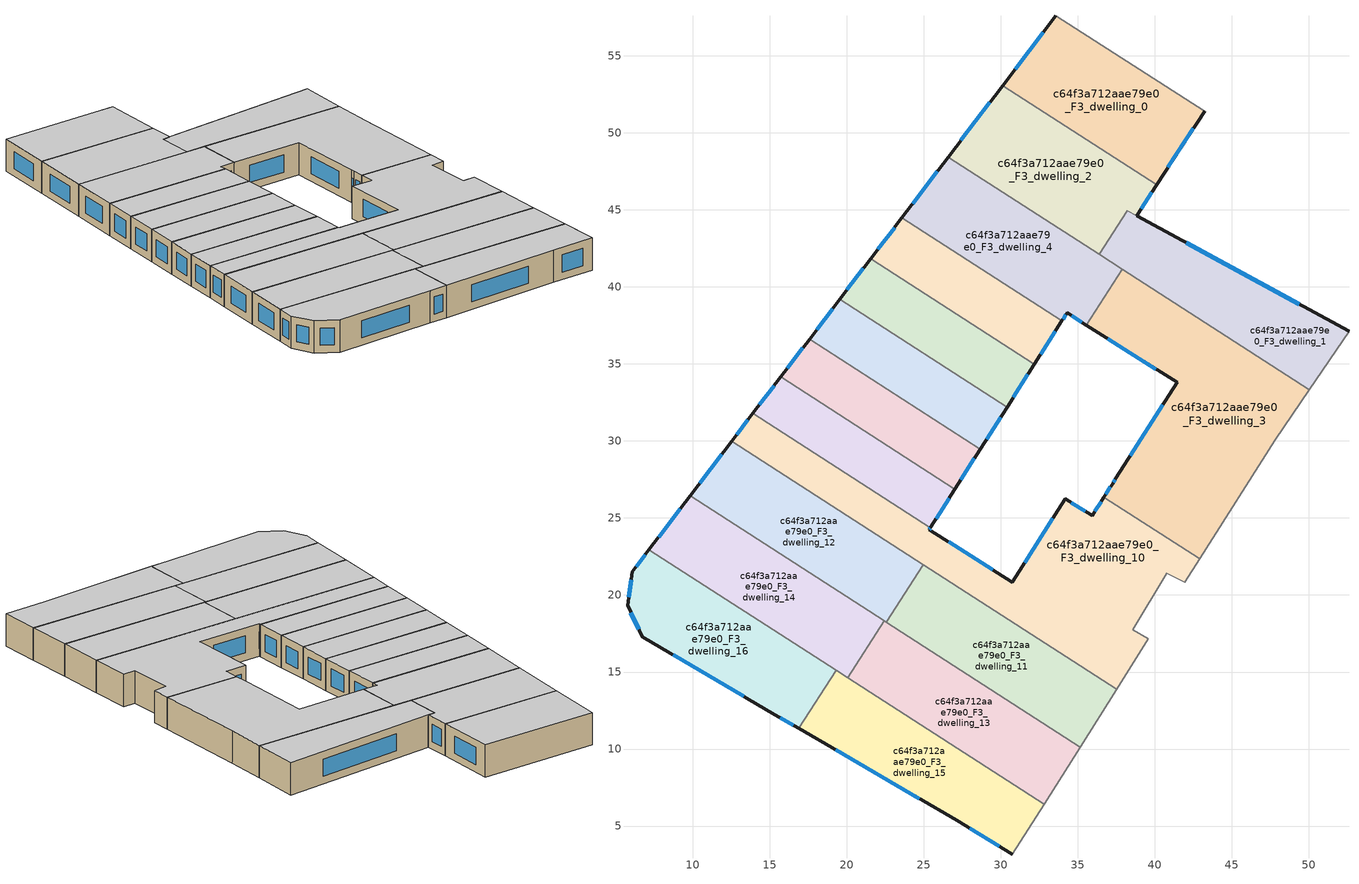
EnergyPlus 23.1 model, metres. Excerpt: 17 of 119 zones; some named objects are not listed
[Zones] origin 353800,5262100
c64f3a712aae79e0_F3_dwelling_0
 floor to c64f3a712aae79e0_F2_dwelling_0 (EU_floor_Construction): 43.23,51.41 40.11,46.62 30.12,53.06 33.57,57.59 z9
 wall outside (EU_wall_Construction): 33.57,57.59 30.12,53.06 / 40.11,46.62 43.23,51.41 z9:12
 wall to c64f3a712aae79e0_F3_dwelling_2 (EU_wall_Construction): 30.12,53.06 40.11,46.62 z9:12
 wall adiabatic (EU_wall_Construction): 43.23,51.41 33.57,57.59 z9:12
 window (EU_Window_Construction): 32.76,56.52 30.93,54.12 / 40.84,47.75 42.5,50.28 z9.7:11.3
 ceiling to c64f3a712aae79e0_F4_dwelling_0 (EU_floor_Construction): 40.11,46.62 43.23,51.41 33.57,57.59 30.12,53.06 z12
c64f3a712aae79e0_F3_dwelling_1
 floor to c64f3a712aae79e0_F2_dwelling_1 (EU_floor_Construction): 52.6,37.12 50.03,33.32 36.37,42.11 38.2,44.94 38.81,44.61 z9
 wall outside (EU_wall_Construction): 52.6,37.12 38.81,44.61 z9:12
 wall adiabatic (EU_wall_Construction): 50.03,33.32 52.6,37.12 z9:12
 wall to c64f3a712aae79e0_F3_dwelling_3 (EU_wall_Construction): 37.89,41.13 50.03,33.32 z9:12
 wall to c64f3a712aae79e0_F3_dwelling_2 (EU_wall_Construction): 38.81,44.61 38.2,44.94 36.37,42.11 z9:12
 wall to c64f3a712aae79e0_F3_dwelling_4 (EU_wall_Construction): 36.37,42.11 37.89,41.13 z9:12
 window (EU_Window_Construction): 49.36,38.88 42.05,42.85 z9.7:11.3
 ceiling to c64f3a712aae79e0_F4_dwelling_1 (EU_floor_Construction): 50.03,33.32 52.6,37.12 38.81,44.61 38.2,44.94 36.37,42.11 z12
c64f3a712aae79e0_F3_dwelling_10
 floor to c64f3a712aae79e0_F2_dwelling_10 (EU_floor_Construction): 36.69,26.34 42.91,22.34 41.93,20.82 40.77,21.42 38.55,17.75 39.58,17.15 37.52,13.89 12.53,29.97 13.91,31.79 25.43,24.38 25.34,24.24 30.73,20.82 34.18,26.26 35.9,25.16 35.92,25.15 z9
 wall outside (EU_wall_Construction): 13.91,31.79 12.53,29.97 / 36.69,26.34 35.92,25.15 35.9,25.16 34.18,26.26 30.73,20.82 25.34,24.24 25.43,24.38 z9:12
 wall adiabatic (EU_wall_Construction): 37.52,13.89 39.58,17.15 38.55,17.75 40.77,21.42 41.93,20.82 42.91,22.34 z9:12
 wall to c64f3a712aae79e0_F3_dwelling_9 (EU_wall_Construction): 25.43,24.38 13.91,31.79 z9:12
 wall to c64f3a712aae79e0_F3_dwelling_3 (EU_wall_Construction): 42.91,22.34 36.69,26.34 z9:12
 wall to c64f3a712aae79e0_F3_dwelling_11 (EU_wall_Construction): 24.96,21.97 37.52,13.89 z9:12
 wall to c64f3a712aae79e0_F3_dwelling_12 (EU_wall_Construction): 12.53,29.97 24.96,21.97 z9:12
 window (EU_Window_Construction): 13.59,31.36 12.85,30.4 / 25.36,24.27 25.41,24.34 / 29.46,21.62 26.61,23.44 / 33.37,24.98 31.54,22.09 / 35.49,25.42 34.58,26 / 36.51,26.06 36.1,25.43 z9.7:11.3
 ceiling to c64f3a712aae79e0_F4_dwelling_10 (EU_floor_Construction): 39.58,17.15 38.55,17.75 40.77,21.42 41.93,20.82 42.91,22.34 36.69,26.34 35.92,25.15 35.9,25.16 34.18,26.26 30.73,20.82 25.34,24.24 25.43,24.38 13.91,31.79 12.53,29.97 37.52,13.89 z12
c64f3a712aae79e0_F3_dwelling_11
 floor to c64f3a712aae79e0_F2_dwelling_11 (EU_floor_Construction): 37.52,13.89 35.15,10.13 22.55,18.24 24.96,21.97 z9
 wall adiabatic (EU_wall_Construction): 35.15,10.13 37.52,13.89 z9:12
 wall to c64f3a712aae79e0_F3_dwelling_12 (EU_wall_Construction): 24.96,21.97 22.55,18.24 z9:12
 wall to c64f3a712aae79e0_F3_dwelling_13 (EU_wall_Construction): 22.55,18.24 35.15,10.13 z9:12
 ceiling to c64f3a712aae79e0_F4_dwelling_11 (EU_floor_Construction): 35.15,10.13 37.52,13.89 24.96,21.97 22.55,18.24 z12
c64f3a712aae79e0_F3_dwelling_12
 floor to c64f3a712aae79e0_F2_dwelling_12 (EU_floor_Construction): 24.96,21.97 22.55,18.24 9.83,26.43 12.53,29.97 z9
 wall outside (EU_wall_Construction): 12.53,29.97 9.83,26.43 z9:12
 wall to c64f3a712aae79e0_F3_dwelling_14 (EU_wall_Construction): 9.83,26.43 22.42,18.32 z9:12
 wall to c64f3a712aae79e0_F3_dwelling_13 (EU_wall_Construction): 22.42,18.32 22.55,18.24 z9:12
 window (EU_Window_Construction): 11.89,29.14 10.46,27.26 z9.7:11.3
 ceiling to c64f3a712aae79e0_F4_dwelling_12 (EU_floor_Construction): 22.55,18.24 24.96,21.97 12.53,29.97 9.83,26.43 z12
c64f3a712aae79e0_F3_dwelling_13
 floor to c64f3a712aae79e0_F2_dwelling_13 (EU_floor_Construction): 35.15,10.13 32.8,6.42 20.05,14.64 22.42,18.32 z9
 wall adiabatic (EU_wall_Construction): 32.8,6.42 35.15,10.13 z9:12
 wall to c64f3a712aae79e0_F3_dwelling_14 (EU_wall_Construction): 22.42,18.32 20.05,14.64 z9:12
 wall to c64f3a712aae79e0_F3_dwelling_15 (EU_wall_Construction): 20.05,14.64 32.8,6.42 z9:12
 ceiling to c64f3a712aae79e0_F4_dwelling_13 (EU_floor_Construction): 32.8,6.42 35.15,10.13 22.42,18.32 20.05,14.64 z12
c64f3a712aae79e0_F3_dwelling_14
 floor to c64f3a712aae79e0_F2_dwelling_14 (EU_floor_Construction): 22.42,18.32 20.05,14.64 7.16,22.93 9.83,26.43 z9
 wall outside (EU_wall_Construction): 9.83,26.43 7.16,22.93 z9:12
 wall to c64f3a712aae79e0_F3_dwelling_16 (EU_wall_Construction): 7.16,22.93 19.3,15.12 z9:12
 wall to c64f3a712aae79e0_F3_dwelling_15 (EU_wall_Construction): 19.3,15.12 20.05,14.64 z9:12
 window (EU_Window_Construction): 9.2,25.61 7.79,23.75 z9.7:11.3
 ceiling to c64f3a712aae79e0_F4_dwelling_14 (EU_floor_Construction): 20.05,14.64 22.42,18.32 9.83,26.43 7.16,22.93 z12
c64f3a712aae79e0_F3_dwelling_15
 floor to c64f3a712aae79e0_F2_dwelling_15 (EU_floor_Construction): 32.8,6.42 30.75,3.18 27.12,5.38 16.87,11.34 19.3,15.12 z9
 wall outside (EU_wall_Construction): 16.87,11.34 27.12,5.38 30.75,3.18 z9:12
 wall to c64f3a712aae79e0_F3_dwelling_16 (EU_wall_Construction): 19.3,15.12 16.87,11.34 z9:12
 wall adiabatic (EU_wall_Construction): 30.75,3.18 32.8,6.42 z9:12
 window (EU_Window_Construction): 27.98,4.87 29.9,3.7 / 19.28,9.94 24.72,6.78 z9.7:11.3
 ceiling to c64f3a712aae79e0_F4_dwelling_15 (EU_floor_Construction): 30.75,3.18 32.8,6.42 19.3,15.12 16.87,11.34 27.12,5.38 z12
c64f3a712aae79e0_F3_dwelling_16
 floor to c64f3a712aae79e0_F2_dwelling_16 (EU_floor_Construction): 19.3,15.12 16.87,11.34 15.33,12.24 6.73,17.29 5.77,19.33 6.08,21.51 7.16,22.93 z9
 wall outside (EU_wall_Construction): 7.16,22.93 6.08,21.51 5.77,19.33 6.73,17.29 15.33,12.24 16.87,11.34 z9:12
 window (EU_Window_Construction): 15.69,12.03 16.51,11.55 / 8.75,16.1 13.31,13.43 / 5.99,18.85 6.5,17.77 / 6.01,21 5.84,19.84 / 6.91,22.6 6.33,21.84 z9.7:11.3
 ceiling to c64f3a712aae79e0_F4_dwelling_16 (EU_floor_Construction): 16.87,11.34 19.3,15.12 7.16,22.93 6.08,21.51 5.77,19.33 6.73,17.29 15.33,12.24 z12
c64f3a712aae79e0_F3_dwelling_2
 floor to c64f3a712aae79e0_F2_dwelling_2 (EU_floor_Construction): 40.11,46.62 38.81,44.61 38.2,44.94 36.37,42.11 26.58,48.41 30.12,53.06 z9
 wall outside (EU_wall_Construction): 30.12,53.06 26.58,48.41 / 38.81,44.61 40.11,46.62 z9:12
 wall to c64f3a712aae79e0_F3_dwelling_4 (EU_wall_Construction): 26.58,48.41 36.37,42.11 z9:12
 window (EU_Window_Construction): 29.29,51.97 27.41,49.5 / 39.11,45.08 39.81,46.15 z9.7:11.3
 ceiling to c64f3a712aae79e0_F4_dwelling_2 (EU_floor_Construction): 38.81,44.61 40.11,46.62 30.12,53.06 26.58,48.41 36.37,42.11 38.2,44.94 z12
c64f3a712aae79e0_F3_dwelling_3
 floor to c64f3a712aae79e0_F2_dwelling_3 (EU_floor_Construction): 50.03,33.32 47.83,30.06 42.91,22.34 36.69,26.34 37.25,27.23 37.47,27.57 41.44,33.79 35.56,37.51 37.89,41.13 z9
 wall outside (EU_wall_Construction): 35.56,37.51 41.44,33.79 37.47,27.57 37.25,27.23 36.69,26.34 z9:12
 wall to c64f3a712aae79e0_F3_dwelling_4 (EU_wall_Construction): 37.89,41.13 35.56,37.51 z9:12
 wall adiabatic (EU_wall_Construction): 42.91,22.34 47.83,30.06 50.03,33.32 z9:12
 window (EU_Window_Construction): 37.42,27.49 37.3,27.31 / 40.5,32.33 38.4,29.03 / 36.94,36.64 40.06,34.67 / 37.12,27.02 36.82,26.55 z9.7:11.3
 ceiling to c64f3a712aae79e0_F4_dwelling_3 (EU_floor_Construction): 42.91,22.34 47.83,30.06 50.03,33.32 37.89,41.13 35.56,37.51 41.44,33.79 37.47,27.57 37.25,27.23 36.69,26.34 z12
c64f3a712aae79e0_F3_dwelling_4
 floor to c64f3a712aae79e0_F2_dwelling_4 (EU_floor_Construction): 37.89,41.13 35.56,37.51 34.3,38.31 33.97,37.79 23.58,44.47 26.58,48.41 z9
 wall outside (EU_wall_Construction): 26.58,48.41 23.58,44.47 / 33.97,37.79 34.3,38.31 35.56,37.51 z9:12
 wall to c64f3a712aae79e0_F3_dwelling_5 (EU_wall_Construction): 23.58,44.47 33.97,37.79 z9:12
 window (EU_Window_Construction): 25.87,47.49 24.28,45.4 / 34.59,38.12 35.26,37.7 / 34.05,37.91 34.22,38.19 z9.7:11.3
 ceiling to c64f3a712aae79e0_F4_dwelling_4 (EU_floor_Construction): 35.56,37.51 37.89,41.13 26.58,48.41 23.58,44.47 33.97,37.79 34.3,38.31 z12
c64f3a712aae79e0_F3_dwelling_5
 floor to c64f3a712aae79e0_F2_dwelling_5 (EU_floor_Construction): 33.97,37.79 32.17,34.97 21.54,41.81 23.58,44.47 z9
 wall outside (EU_wall_Construction): 23.58,44.47 21.54,41.81 / 32.17,34.97 33.97,37.79 z9:12
 wall to c64f3a712aae79e0_F3_dwelling_6 (EU_wall_Construction): 21.54,41.81 32.17,34.97 z9:12
 window (EU_Window_Construction): 23.1,43.85 22.02,42.43 / 32.59,35.63 33.55,37.12 z9.7:11.3
 ceiling to c64f3a712aae79e0_F4_dwelling_5 (EU_floor_Construction): 32.17,34.97 33.97,37.79 23.58,44.47 21.54,41.81 z12
c64f3a712aae79e0_F3_dwelling_6
 floor to c64f3a712aae79e0_F2_dwelling_6 (EU_floor_Construction): 32.17,34.97 30.4,32.19 19.54,39.18 21.54,41.81 z9
 wall outside (EU_wall_Construction): 21.54,41.81 19.54,39.18 / 30.4,32.19 32.17,34.97 z9:12
 wall to c64f3a712aae79e0_F3_dwelling_7 (EU_wall_Construction): 19.54,39.18 30.4,32.19 z9:12
 window (EU_Window_Construction): 21.07,41.19 20.01,39.8 / 30.82,32.84 31.76,34.31 z9.7:11.3
 ceiling to c64f3a712aae79e0_F4_dwelling_6 (EU_floor_Construction): 30.4,32.19 32.17,34.97 21.54,41.81 19.54,39.18 z12
c64f3a712aae79e0_F3_dwelling_7
 floor to c64f3a712aae79e0_F2_dwelling_7 (EU_floor_Construction): 30.4,32.19 28.67,29.47 17.58,36.61 19.54,39.18 z9
 wall outside (EU_wall_Construction): 19.54,39.18 17.58,36.61 / 28.67,29.47 30.4,32.19 z9:12
 wall to c64f3a712aae79e0_F3_dwelling_8 (EU_wall_Construction): 17.58,36.61 28.67,29.47 z9:12
 window (EU_Window_Construction): 19.08,38.58 18.04,37.21 / 29.08,30.11 30,31.55 z9.7:11.3
 ceiling to c64f3a712aae79e0_F4_dwelling_7 (EU_floor_Construction): 28.67,29.47 30.4,32.19 19.54,39.18 17.58,36.61 z12
c64f3a712aae79e0_F3_dwelling_8
 floor to c64f3a712aae79e0_F2_dwelling_8 (EU_floor_Construction): 28.67,29.47 27.02,26.87 15.71,34.15 17.58,36.61 z9
 wall outside (EU_wall_Construction): 17.58,36.61 15.71,34.15 / 27.02,26.87 28.67,29.47 z9:12
 wall to c64f3a712aae79e0_F3_dwelling_9 (EU_wall_Construction): 15.71,34.15 27.02,26.87 z9:12
 window (EU_Window_Construction): 17.14,36.03 16.15,34.73 / 27.41,27.48 28.28,28.86 z9.7:11.3
 ceiling to c64f3a712aae79e0_F4_dwelling_8 (EU_floor_Construction): 27.02,26.87 28.67,29.47 17.58,36.61 15.71,34.15 z12
c64f3a712aae79e0_F3_dwelling_9
 floor to c64f3a712aae79e0_F2_dwelling_9 (EU_floor_Construction): 27.02,26.87 25.43,24.38 13.91,31.79 15.71,34.15 z9
 wall outside (EU_wall_Construction): 15.71,34.15 13.91,31.79 / 25.43,24.38 27.02,26.87 z9:12
 window (EU_Window_Construction): 15.29,33.6 14.33,32.34 / 25.8,24.96 26.64,26.29 z9.7:11.3
 ceiling to c64f3a712aae79e0_F4_dwelling_9 (EU_floor_Construction): 25.43,24.38 27.02,26.87 15.71,34.15 13.91,31.79 z12
[Building]
EU S2 Campaign: North Axis=0; Terrain=City; Solar Distribution=FullExterior
[Site:Location]
Budapest.Ferenc.Liszt.Intl.AP: Latitude=47.437; Longitude=19.256; Time Zone=1; Elevation=185
[SizingPeriod:WeatherFileDays]
AnnualSizingPeriod: Begin Month=1; Begin Day of Month=1; End Month=12; End Day of Month=31; Day of Week for Start Day=Monday; Use Weather File Daylight Saving Period=No; Use Weather File Rain and Snow Indicators=No
[MATERIAL]
EU_InternalMass_Material: Roughness=MediumRough; Thickness=0.1; Conductivity=1; Density=1800; Specific Heat=900; Thermal Absorptance=0.9; Solar Absorptance=0.7; Visible Absorptance=0.7
[MATERIAL:NOMASS] Roughness=MediumRough; Thermal Absorptance=0.9; Solar Absorptance=0.7; Visible Absorptance=0.7
Name | Thermal Resistance
EU_wall_NoMass | 0.832559
EU_floor_NoMass | 0.872794
[WINDOWMATERIAL:SIMPLEGLAZINGSYSTEM]
EU_Window_SimpleGlazing: UFactor=2.79869; Solar Heat Gain Coefficient=0.75; Visible Transmittance=0.75
[CONSTRUCTION]
EU_wall_Construction: EU_wall_NoMass
EU_floor_Construction: EU_floor_NoMass
EU_Window_Construction: EU_Window_SimpleGlazing
EU_InternalMass_Construction: EU_InternalMass_Material
[ZONE] Type=1; Multiplier=1; Ceiling Height=autocalculate; Floor Area=autocalculate; Part of Total Floor Area=Yes
Name | Volume
c64f3a712aae79e0_F3_dwelling_0 | 199.343
c64f3a712aae79e0_F3_dwelling_1 | 194.255
c64f3a712aae79e0_F3_dwelling_10 | 393.995
c64f3a712aae79e0_F3_dwelling_11 | 199.332
c64f3a712aae79e0_F3_dwelling_12 | 199.319
c64f3a712aae79e0_F3_dwelling_13 | 199.342
c64f3a712aae79e0_F3_dwelling_14 | 199.357
c64f3a712aae79e0_F3_dwelling_15 | 199.366
c64f3a712aae79e0_F3_dwelling_16 | 199.352
c64f3a712aae79e0_F3_dwelling_2 | 204.404
c64f3a712aae79e0_F3_dwelling_3 | 380.146
c64f3a712aae79e0_F3_dwelling_4 | 199.378
c64f3a712aae79e0_F3_dwelling_5 | 125.259
c64f3a712aae79e0_F3_dwelling_6 | 126.239
c64f3a712aae79e0_F3_dwelling_7 | 126.145
c64f3a712aae79e0_F3_dwelling_8 | 123.091
c64f3a712aae79e0_F3_dwelling_9 | 120.557
[INTERNALMASS] Construction=EU_InternalMass_Construction
Name | Zone or ZoneList | Surface Area
c64f3a712aae79e0_F3_dwelling_0_EU_InternalMass | c64f3a712aae79e0_F3_dwelling_0 | 66.4478
c64f3a712aae79e0_F3_dwelling_1_EU_InternalMass | c64f3a712aae79e0_F3_dwelling_1 | 64.7526
c64f3a712aae79e0_F3_dwelling_2_EU_InternalMass | c64f3a712aae79e0_F3_dwelling_2 | 68.1368
c64f3a712aae79e0_F3_dwelling_3_EU_InternalMass | c64f3a712aae79e0_F3_dwelling_3 | 126.72
c64f3a712aae79e0_F3_dwelling_4_EU_InternalMass | c64f3a712aae79e0_F3_dwelling_4 | 66.4592
c64f3a712aae79e0_F3_dwelling_5_EU_InternalMass | c64f3a712aae79e0_F3_dwelling_5 | 41.7529
c64f3a712aae79e0_F3_dwelling_6_EU_InternalMass | c64f3a712aae79e0_F3_dwelling_6 | 42.0798
c64f3a712aae79e0_F3_dwelling_7_EU_InternalMass | c64f3a712aae79e0_F3_dwelling_7 | 42.0483
c64f3a712aae79e0_F3_dwelling_8_EU_InternalMass | c64f3a712aae79e0_F3_dwelling_8 | 41.0304
c64f3a712aae79e0_F3_dwelling_9_EU_InternalMass | c64f3a712aae79e0_F3_dwelling_9 | 40.1858
c64f3a712aae79e0_F3_dwelling_10_EU_InternalMass | c64f3a712aae79e0_F3_dwelling_10 | 131.334
c64f3a712aae79e0_F3_dwelling_11_EU_InternalMass | c64f3a712aae79e0_F3_dwelling_11 | 66.4449
c64f3a712aae79e0_F3_dwelling_12_EU_InternalMass | c64f3a712aae79e0_F3_dwelling_12 | 66.4389
c64f3a712aae79e0_F3_dwelling_13_EU_InternalMass | c64f3a712aae79e0_F3_dwelling_13 | 66.4485
c64f3a712aae79e0_F3_dwelling_14_EU_InternalMass | c64f3a712aae79e0_F3_dwelling_14 | 66.4522
c64f3a712aae79e0_F3_dwelling_15_EU_InternalMass | c64f3a712aae79e0_F3_dwelling_15 | 66.455
c64f3a712aae79e0_F3_dwelling_16_EU_InternalMass | c64f3a712aae79e0_F3_dwelling_16 | 66.4503
[OTHEREQUIPMENT] Fuel Type=Electricity; Design Level Calculation Method=Watts/Area; Power per Zone Floor Area=1; Fraction Latent=0; Fraction Radiant=0; Fraction Lost=0; Carbon Dioxide Generation Rate=0; EndUse Subcategory=EU_Step8_InternalGains
Name | Zone or ZoneList or Space or SpaceList | Schedule
EU_Step8_InternalGain_c64f3a712aae79e0_F3_dwelling_0_f000 | c64f3a712aae79e0_F3_dwelling_0 | EU_Step8_GainSchedule_c64f3a712aae79e0_F3_dwelling_0_f000
EU_Step8_InternalGain_c64f3a712aae79e0_F3_dwelling_1_f000 | c64f3a712aae79e0_F3_dwelling_1 | EU_Step8_GainSchedule_c64f3a712aae79e0_F3_dwelling_1_f000
EU_Step8_InternalGain_c64f3a712aae79e0_F3_dwelling_2_f000 | c64f3a712aae79e0_F3_dwelling_2 | EU_Step8_GainSchedule_c64f3a712aae79e0_F3_dwelling_2_f000
EU_Step8_InternalGain_c64f3a712aae79e0_F3_dwelling_3_f000 | c64f3a712aae79e0_F3_dwelling_3 | EU_Step8_GainSchedule_c64f3a712aae79e0_F3_dwelling_3_f000
EU_Step8_InternalGain_c64f3a712aae79e0_F3_dwelling_4_f000 | c64f3a712aae79e0_F3_dwelling_4 | EU_Step8_GainSchedule_c64f3a712aae79e0_F3_dwelling_4_f000
EU_Step8_InternalGain_c64f3a712aae79e0_F3_dwelling_5_f000 | c64f3a712aae79e0_F3_dwelling_5 | EU_Step8_GainSchedule_c64f3a712aae79e0_F3_dwelling_5_f000
EU_Step8_InternalGain_c64f3a712aae79e0_F3_dwelling_6_f000 | c64f3a712aae79e0_F3_dwelling_6 | EU_Step8_GainSchedule_c64f3a712aae79e0_F3_dwelling_6_f000
EU_Step8_InternalGain_c64f3a712aae79e0_F3_dwelling_7_f000 | c64f3a712aae79e0_F3_dwelling_7 | EU_Step8_GainSchedule_c64f3a712aae79e0_F3_dwelling_7_f000
EU_Step8_InternalGain_c64f3a712aae79e0_F3_dwelling_8_f000 | c64f3a712aae79e0_F3_dwelling_8 | EU_Step8_GainSchedule_c64f3a712aae79e0_F3_dwelling_8_f000
EU_Step8_InternalGain_c64f3a712aae79e0_F3_dwelling_9_f000 | c64f3a712aae79e0_F3_dwelling_9 | EU_Step8_GainSchedule_c64f3a712aae79e0_F3_dwelling_9_f000
EU_Step8_InternalGain_c64f3a712aae79e0_F3_dwelling_10_f000 | c64f3a712aae79e0_F3_dwelling_10 | EU_Step8_GainSchedule_c64f3a712aae79e0_F3_dwelling_10_f000
EU_Step8_InternalGain_c64f3a712aae79e0_F3_dwelling_11_f000 | c64f3a712aae79e0_F3_dwelling_11 | EU_Step8_GainSchedule_c64f3a712aae79e0_F3_dwelling_11_f000
EU_Step8_InternalGain_c64f3a712aae79e0_F3_dwelling_12_f000 | c64f3a712aae79e0_F3_dwelling_12 | EU_Step8_GainSchedule_c64f3a712aae79e0_F3_dwelling_12_f000
EU_Step8_InternalGain_c64f3a712aae79e0_F3_dwelling_13_f000 | c64f3a712aae79e0_F3_dwelling_13 | EU_Step8_GainSchedule_c64f3a712aae79e0_F3_dwelling_13_f000
EU_Step8_InternalGain_c64f3a712aae79e0_F3_dwelling_14_f000 | c64f3a712aae79e0_F3_dwelling_14 | EU_Step8_GainSchedule_c64f3a712aae79e0_F3_dwelling_14_f000
EU_Step8_InternalGain_c64f3a712aae79e0_F3_dwelling_15_f000 | c64f3a712aae79e0_F3_dwelling_15 | EU_Step8_GainSchedule_c64f3a712aae79e0_F3_dwelling_15_f000
EU_Step8_InternalGain_c64f3a712aae79e0_F3_dwelling_16_f000 | c64f3a712aae79e0_F3_dwelling_16 | EU_Step8_GainSchedule_c64f3a712aae79e0_F3_dwelling_16_f000
[ZONEVENTILATION:DESIGNFLOWRATE] Schedule=EU_AlwaysOn; Design Flow Rate Calculation Method=AirChanges/Hour; Air Changes per Hour=0.475469; Ventilation Type=Natural; Fan Pressure Rise=0; Fan Total Efficiency=1; Constant Term Coefficient=1; Temperature Term Coefficient=0; Velocity Term Coefficient=0; Velocity Squared Term Coefficient=0; Minimum Indoor Temperature=-100; Maximum Indoor Temperature=100; Delta Temperature=-100; Minimum Outdoor Temperature=-100; Maximum Outdoor Temperature=100; Maximum Wind Speed=40
Name | Zone or ZoneList or Space or SpaceList
EU_ConstantAir_c64f3a712aae79e0_F3_dwelling_0 | c64f3a712aae79e0_F3_dwelling_0
EU_ConstantAir_c64f3a712aae79e0_F3_dwelling_1 | c64f3a712aae79e0_F3_dwelling_1
EU_ConstantAir_c64f3a712aae79e0_F3_dwelling_2 | c64f3a712aae79e0_F3_dwelling_2
EU_ConstantAir_c64f3a712aae79e0_F3_dwelling_3 | c64f3a712aae79e0_F3_dwelling_3
EU_ConstantAir_c64f3a712aae79e0_F3_dwelling_4 | c64f3a712aae79e0_F3_dwelling_4
EU_ConstantAir_c64f3a712aae79e0_F3_dwelling_5 | c64f3a712aae79e0_F3_dwelling_5
EU_ConstantAir_c64f3a712aae79e0_F3_dwelling_6 | c64f3a712aae79e0_F3_dwelling_6
EU_ConstantAir_c64f3a712aae79e0_F3_dwelling_7 | c64f3a712aae79e0_F3_dwelling_7
EU_ConstantAir_c64f3a712aae79e0_F3_dwelling_8 | c64f3a712aae79e0_F3_dwelling_8
EU_ConstantAir_c64f3a712aae79e0_F3_dwelling_9 | c64f3a712aae79e0_F3_dwelling_9
EU_ConstantAir_c64f3a712aae79e0_F3_dwelling_10 | c64f3a712aae79e0_F3_dwelling_10
EU_ConstantAir_c64f3a712aae79e0_F3_dwelling_11 | c64f3a712aae79e0_F3_dwelling_11
EU_ConstantAir_c64f3a712aae79e0_F3_dwelling_12 | c64f3a712aae79e0_F3_dwelling_12
EU_ConstantAir_c64f3a712aae79e0_F3_dwelling_13 | c64f3a712aae79e0_F3_dwelling_13
EU_ConstantAir_c64f3a712aae79e0_F3_dwelling_14 | c64f3a712aae79e0_F3_dwelling_14
EU_ConstantAir_c64f3a712aae79e0_F3_dwelling_15 | c64f3a712aae79e0_F3_dwelling_15
EU_ConstantAir_c64f3a712aae79e0_F3_dwelling_16 | c64f3a712aae79e0_F3_dwelling_16
[HVACTEMPLATE:ZONE:IDEALLOADSAIRSYSTEM] System Availability Schedule=EU_AlwaysOn; Maximum Heating Supply Air Temperature=50; Minimum Cooling Supply Air Temperature=13; Maximum Heating Supply Air Humidity Ratio=0.0156; Minimum Cooling Supply Air Humidity Ratio=0.0077; Heating Limit=NoLimit; Cooling Limit=NoLimit; Heating Availability Schedule=EU_AlwaysOn; Cooling Availability Schedule=EU_CoolingOff; Dehumidification Control Type=ConstantSensibleHeatRatio; Cooling Sensible Heat Ratio=0.7; Dehumidification Setpoint=60; Humidification Control Type=None; Humidification Setpoint=30; Outdoor Air Method=None; Outdoor Air Flow Rate per Person=0.00944; Outdoor Air Flow Rate per Zone Floor Area=0; Outdoor Air Flow Rate per Zone=0; Demand Controlled Ventilation Type=None; Outdoor Air Economizer Type=NoEconomizer; Heat Recovery Type=None; Sensible Heat Recovery Effectiveness=0.7; Latent Heat Recovery Effectiveness=0.65
Name | Template Thermostat
c64f3a712aae79e0_F3_dwelling_0 | EU_HeatOnly_c64f3a712aae79e0_F3_dwelling_0
c64f3a712aae79e0_F3_dwelling_1 | EU_HeatOnly_c64f3a712aae79e0_F3_dwelling_1
c64f3a712aae79e0_F3_dwelling_2 | EU_HeatOnly_c64f3a712aae79e0_F3_dwelling_2
c64f3a712aae79e0_F3_dwelling_3 | EU_HeatOnly_c64f3a712aae79e0_F3_dwelling_3
c64f3a712aae79e0_F3_dwelling_4 | EU_HeatOnly_c64f3a712aae79e0_F3_dwelling_4
c64f3a712aae79e0_F3_dwelling_5 | EU_HeatOnly_c64f3a712aae79e0_F3_dwelling_5
c64f3a712aae79e0_F3_dwelling_6 | EU_HeatOnly_c64f3a712aae79e0_F3_dwelling_6
c64f3a712aae79e0_F3_dwelling_7 | EU_HeatOnly_c64f3a712aae79e0_F3_dwelling_7
c64f3a712aae79e0_F3_dwelling_8 | EU_HeatOnly_c64f3a712aae79e0_F3_dwelling_8
c64f3a712aae79e0_F3_dwelling_9 | EU_HeatOnly_c64f3a712aae79e0_F3_dwelling_9
c64f3a712aae79e0_F3_dwelling_10 | EU_HeatOnly_c64f3a712aae79e0_F3_dwelling_10
c64f3a712aae79e0_F3_dwelling_11 | EU_HeatOnly_c64f3a712aae79e0_F3_dwelling_11
c64f3a712aae79e0_F3_dwelling_12 | EU_HeatOnly_c64f3a712aae79e0_F3_dwelling_12
c64f3a712aae79e0_F3_dwelling_13 | EU_HeatOnly_c64f3a712aae79e0_F3_dwelling_13
c64f3a712aae79e0_F3_dwelling_14 | EU_HeatOnly_c64f3a712aae79e0_F3_dwelling_14
c64f3a712aae79e0_F3_dwelling_15 | EU_HeatOnly_c64f3a712aae79e0_F3_dwelling_15
c64f3a712aae79e0_F3_dwelling_16 | EU_HeatOnly_c64f3a712aae79e0_F3_dwelling_16
[SIZING:ZONE] Zone Cooling Design Supply Air Temperature Input Method=SupplyAirTemperature; Zone Cooling Design Supply Air Temperature=13; Zone Heating Design Supply Air Temperature Input Method=SupplyAirTemperature; Zone Heating Design Supply Air Temperature=50; Zone Cooling Design Supply Air Humidity Ratio=0.008; Zone Heating Design Supply Air Humidity Ratio=0.008; Cooling Design Air Flow Method=DesignDay; Cooling Design Air Flow Rate=0; Cooling Minimum Air Flow per Zone Floor Area=0.000762; Cooling Minimum Air Flow=0; Cooling Minimum Air Flow Fraction=0.2; Heating Design Air Flow Method=DesignDay; Heating Design Air Flow Rate=0; Heating Maximum Air Flow per Zone Floor Area=0.002032; Heating Maximum Air Flow=0.141576; Heating Maximum Air Flow Fraction=0.3; Account for Dedicated Outdoor Air System=No; Dedicated Outdoor Air System Control Strategy=NeutralSupplyAir; Dedicated Outdoor Air Low Setpoint Temperature for Design=autosize; Dedicated Outdoor Air High Setpoint Temperature for Design=autosize; Zone Load Sizing Method=Sensible Load Only No Latent Load; Zone Latent Cooling Design Supply Air Humidity Ratio Input Method=HumidityRatioDifference; Zone Cooling Design Supply Air Humidity Ratio Difference=0.005; Zone Latent Heating Design Supply Air Humidity Ratio Input Method=HumidityRatioDifference; Zone Humidification Design Supply Air Humidity Ratio Difference=0.005
c64f3a712aae79e0_F3_dwelling_0; c64f3a712aae79e0_F3_dwelling_1; c64f3a712aae79e0_F3_dwelling_2; c64f3a712aae79e0_F3_dwelling_3; c64f3a712aae79e0_F3_dwelling_4; c64f3a712aae79e0_F3_dwelling_5; c64f3a712aae79e0_F3_dwelling_6; c64f3a712aae79e0_F3_dwelling_7; c64f3a712aae79e0_F3_dwelling_8; c64f3a712aae79e0_F3_dwelling_9; c64f3a712aae79e0_F3_dwelling_10; c64f3a712aae79e0_F3_dwelling_11; c64f3a712aae79e0_F3_dwelling_12; c64f3a712aae79e0_F3_dwelling_13; c64f3a712aae79e0_F3_dwelling_14; c64f3a712aae79e0_F3_dwelling_15; c64f3a712aae79e0_F3_dwelling_16
[SCHEDULE:CONSTANT]
Name | Hourly Value
EU_AlwaysOn | 1
EU_CoolingOff | 0
[SCHEDULE:FILE] Column Number=1; Rows to Skip at Top=0; Number of Hours of Data=8760; Column Separator=Comma; Interpolate to Timestep=No; Minutes per Item=60; Adjust Schedule for Daylight Savings=Yes
Name | File
EU_Step8_GainSchedule_c64f3a712aae79e0_F3_dwelling_0_f000 | ../../schedules/c64f3a712aae79e0/c64f3a712aae79e0_F3_dwelling_0_f000_gain.csv
EU_Step8_GainSchedule_c64f3a712aae79e0_F3_dwelling_1_f000 | ../../schedules/c64f3a712aae79e0/c64f3a712aae79e0_F3_dwelling_1_f000_gain.csv
EU_Step8_GainSchedule_c64f3a712aae79e0_F3_dwelling_2_f000 | ../../schedules/c64f3a712aae79e0/c64f3a712aae79e0_F3_dwelling_2_f000_gain.csv
EU_Step8_GainSchedule_c64f3a712aae79e0_F3_dwelling_3_f000 | ../../schedules/c64f3a712aae79e0/c64f3a712aae79e0_F3_dwelling_3_f000_gain.csv
EU_Step8_GainSchedule_c64f3a712aae79e0_F3_dwelling_4_f000 | ../../schedules/c64f3a712aae79e0/c64f3a712aae79e0_F3_dwelling_4_f000_gain.csv
EU_Step8_GainSchedule_c64f3a712aae79e0_F3_dwelling_5_f000 | ../../schedules/c64f3a712aae79e0/c64f3a712aae79e0_F3_dwelling_5_f000_gain.csv
EU_Step8_GainSchedule_c64f3a712aae79e0_F3_dwelling_6_f000 | ../../schedules/c64f3a712aae79e0/c64f3a712aae79e0_F3_dwelling_6_f000_gain.csv
EU_Step8_GainSchedule_c64f3a712aae79e0_F3_dwelling_7_f000 | ../../schedules/c64f3a712aae79e0/c64f3a712aae79e0_F3_dwelling_7_f000_gain.csv
EU_Step8_GainSchedule_c64f3a712aae79e0_F3_dwelling_8_f000 | ../../schedules/c64f3a712aae79e0/c64f3a712aae79e0_F3_dwelling_8_f000_gain.csv
EU_Step8_GainSchedule_c64f3a712aae79e0_F3_dwelling_9_f000 | ../../schedules/c64f3a712aae79e0/c64f3a712aae79e0_F3_dwelling_9_f000_gain.csv
EU_Step8_GainSchedule_c64f3a712aae79e0_F3_dwelling_10_f000 | ../../schedules/c64f3a712aae79e0/c64f3a712aae79e0_F3_dwelling_10_f000_gain.csv
EU_Step8_GainSchedule_c64f3a712aae79e0_F3_dwelling_11_f000 | ../../schedules/c64f3a712aae79e0/c64f3a712aae79e0_F3_dwelling_11_f000_gain.csv
EU_Step8_GainSchedule_c64f3a712aae79e0_F3_dwelling_12_f000 | ../../schedules/c64f3a712aae79e0/c64f3a712aae79e0_F3_dwelling_12_f000_gain.csv
EU_Step8_GainSchedule_c64f3a712aae79e0_F3_dwelling_13_f000 | ../../schedules/c64f3a712aae79e0/c64f3a712aae79e0_F3_dwelling_13_f000_gain.csv
EU_Step8_GainSchedule_c64f3a712aae79e0_F3_dwelling_14_f000 | ../../schedules/c64f3a712aae79e0/c64f3a712aae79e0_F3_dwelling_14_f000_gain.csv
EU_Step8_GainSchedule_c64f3a712aae79e0_F3_dwelling_15_f000 | ../../schedules/c64f3a712aae79e0/c64f3a712aae79e0_F3_dwelling_15_f000_gain.csv
EU_Step8_GainSchedule_c64f3a712aae79e0_F3_dwelling_16_f000 | ../../schedules/c64f3a712aae79e0/c64f3a712aae79e0_F3_dwelling_16_f000_gain.csv
